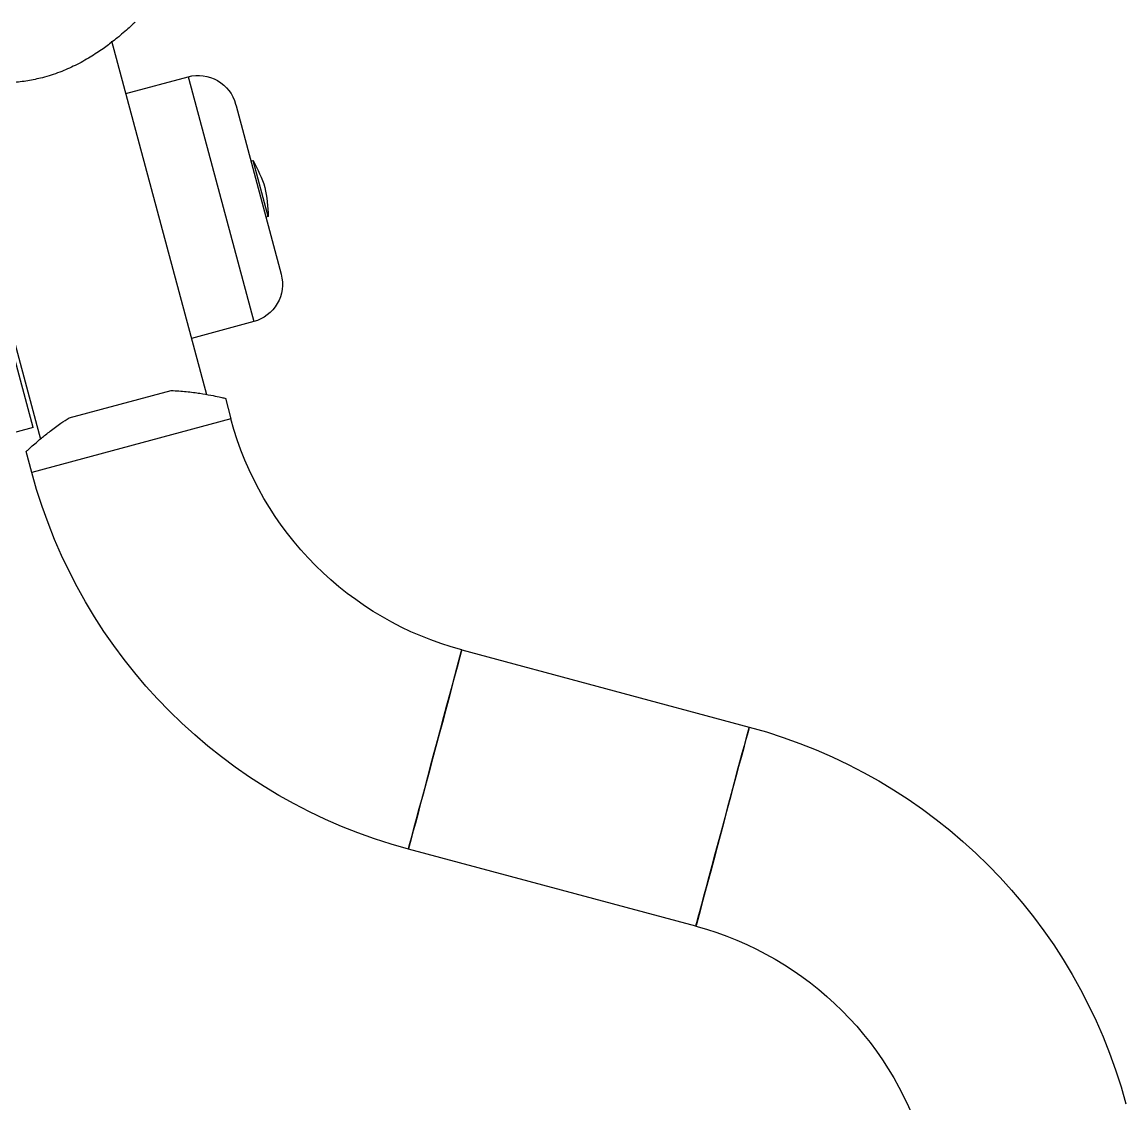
# Model space of a CAD drawing. Header units: millimetres. Extents: x 694231 to 734331, y 4486031 to 4541543.
# Drawn here: x 713339.9629 to 713340.2198, y 4487264.6707 to 4487264.9225 of the extents above; entities that cross this region are included whole.
import ezdxf

# ---------------------------------------------------------------- set-up
doc = ezdxf.new("R2010")
doc.units = ezdxf.units.MM

# ---------------------------------------------------------------- blocks, each defined once
blk = doc.blocks.new('ERER')
at = {"color": 7, "linetype": 'Continuous', "lineweight": 25}
for p, q in [((2598.886948354407, 998.6484233029673), (2598.82002869767, 998.630485816245)), ((2598.832456063476, 998.5841224867816), (2598.899375720576, 998.6020599743943)), ((2598.732355210927, 998.5427967544193), (2598.731060251036, 998.537962178521)), ((2598.778720849221, 998.5303775385032), (2598.732355210927, 998.5427967544193)), ((2598.732665748776, 998.5323610703787), (2598.714010515658, 998.5373579468715)), ((2598.734440248862, 998.5351212455068), (2598.711806410277, 998.4506205498457)), ((2598.732665748776, 998.5323610703787), (2598.714771768646, 998.465556063505)), ((2598.741080916141, 998.5301070351853), (2598.764820485999, 998.5237482984043)), ((2598.777425889198, 998.5255429616528), (2598.778720849221, 998.5303775385032)), ((2598.773078165624, 998.5247719297535), (2598.751036952026, 998.442483728616)), ((2598.78404219217, 998.5077295973817), (2598.769552858234, 998.5116106216326)), ((2598.779909813937, 998.4575167453481), (2598.790407177866, 998.4967073825006)), ((2598.787398413643, 998.4832786267724), (2598.783905491833, 998.4702382272131)), ((2598.787398413643, 998.4832786267724), (2598.786849608287, 998.4834256274013)), ((2598.783356686559, 998.4703852258455), (2598.783905491833, 998.4702382272131)), ((2598.77979914784, 998.4571035868792), (2598.779909813937, 998.4575167453481)), ((2598.754287598992, 998.4546196253191), (2598.768776932928, 998.4507386010682))]:
    blk.add_line(p, q, dxfattribs=at)
at = {"color": 8, "linetype": 'Continuous', "lineweight": 25}
for p, q in [((2598.768936208197, 998.4513332350725), (2598.78404219217, 998.5077295973817)), ((2598.768776932928, 998.4507386010682), (2598.768936208197, 998.4513332350725))]:
    blk.add_line(p, q, dxfattribs=at)
at = {"color": 7, "linetype": 'Continuous', "lineweight": 25, "flags": 128}
for points in [[(2598.899375720576, 998.6020599743943), (2598.89936405111, 998.6021039493447), (2598.899269927269, 998.6024547205749), (2598.899083439982, 998.603150855042), (2598.898806957392, 998.6041818455029), (2598.898445193145, 998.6055321126565), (2598.898003038938, 998.6071812204065), (2598.897487592974, 998.6091040631297), (2598.896906609475, 998.6112715376753), (2598.896269051734, 998.6136507605258), (2598.895584033274, 998.6162057226344), (2598.894862645146, 998.618897662869), (2598.894115163296, 998.6216856975565), (2598.893353519758, 998.6245277530398), (2598.892588816373, 998.6273805010429), (2598.891832739514, 998.6302009493792), (2598.891096973943, 998.6329461062942), (2598.890392394041, 998.6355745546242), (2598.889729782787, 998.6380463826273), (2598.88911932661, 998.6403240597581), (2598.888570048901, 998.6423730820516), (2598.888090423328, 998.6441624249003), (2598.887687745203, 998.645664958261), (2598.887367994629, 998.6468578535449), (2598.8871359898, 998.6477231596147), (2598.88699555446, 998.6482475111056), (2598.886948354407, 998.6484233029673), (2598.886948354407, 998.6484233029673)], [(2598.886948354407, 998.6484233029673), (2598.886960254305, 998.6483792672822), (2598.887054147846, 998.6480285577388), (2598.887240865778, 998.6473323614923), (2598.887517086879, 998.6463013176606), (2598.887879112138, 998.6449511030183), (2598.888321036176, 998.6433020579072), (2598.888836482009, 998.641379214232), (2598.889417465639, 998.6392117406384), (2598.890055253911, 998.6368324560393), (2598.890740041956, 998.6342775556484), (2598.891461660137, 998.6315855528057), (2598.892208880975, 998.628797465607), (2598.892970785771, 998.6259554635562), (2598.893735458083, 998.6231026004648), (2598.894491335699, 998.6202823279207), (2598.895227300628, 998.6175369951827), (2598.895931911604, 998.614908661941), (2598.896594292673, 998.6124368955939), (2598.897204748504, 998.6101592185555), (2598.897754026312, 998.6081101952483), (2598.89823365177, 998.6063208524305), (2598.898636560212, 998.6048182583659), (2598.898956310539, 998.6036253621608), (2598.89918808566, 998.6027601186065), (2598.899328720457, 998.6022355902786), (2598.899375720576, 998.6020599743943), (2598.899375720576, 998.6020599743943)], [(2598.832456063476, 998.5841224867816), (2598.832444394372, 998.5841664626224), (2598.832350270301, 998.5845172339142), (2598.832163782669, 998.585213368474), (2598.831887300178, 998.5862443579211), (2598.831525305893, 998.5875946886656), (2598.831083381954, 998.5892437327628), (2598.830567936121, 998.5911665764382), (2598.829986952376, 998.5933340500626), (2598.829349164466, 998.5957133355521), (2598.828664376191, 998.5982682360046), (2598.82794275801, 998.6009602388473), (2598.827195506197, 998.6037482099439), (2598.826433863021, 998.6065902663175), (2598.82566915952, 998.6094430143514), (2598.824913082316, 998.6122634627802), (2598.824177317091, 998.6150086196027), (2598.823472737073, 998.6176370679635), (2598.822810125819, 998.6201088959666), (2598.822199669873, 998.6223865730358), (2598.821650391818, 998.6244355954218), (2598.821170766015, 998.6262249383323), (2598.820768088465, 998.6277274715387), (2598.820448337892, 998.6289203668226), (2598.82021633247, 998.6297856720636), (2598.820075667192, 998.6303100861318), (2598.82002869767, 998.630485816245), (2598.82002869767, 998.630485816245)], [(2598.82002869767, 998.630485816245), (2598.820040367037, 998.6304418423083), (2598.820134490878, 998.6300910710781), (2598.820320978395, 998.6293949365493), (2598.820597430141, 998.6283638309383), (2598.820959455401, 998.6270136162959), (2598.821401379077, 998.6253645702946), (2598.821916825288, 998.6234417284925), (2598.822497808671, 998.6212742539777), (2598.823135596466, 998.6188949685192), (2598.823820385218, 998.6163400689261), (2598.824542003284, 998.6136480661144), (2598.825289224008, 998.6108599789465), (2598.826051128689, 998.6080179769265), (2598.826815831959, 998.6051652289542), (2598.827571678978, 998.6023448421813), (2598.828307674504, 998.5995996236721), (2598.829012023991, 998.5969712370596), (2598.829674635706, 998.5944994089332), (2598.830285091537, 998.5922217318949), (2598.830834369361, 998.5901727095705), (2598.831313995032, 998.5883833657082), (2598.831716672944, 998.586880833392), (2598.832036423402, 998.5856879381389), (2598.832268428692, 998.5848226319459), (2598.832409063259, 998.5842981036797), (2598.832456063476, 998.5841224867816), (2598.832456063476, 998.5841224867816)]]:
    blk.add_lwpolyline(points, dxfattribs=at)
at = {"color": 7, "linetype": 'Continuous', "lineweight": 25}
for centre, radius, start, end in [((2598.86727160821, 998.7218318800105), 0.07600000000000016, 285.0050957096371, 345.0050955340446), ((2598.86727160821, 998.7218318800105), 0.124000000000001, 285.0050955938888, 345.0050955340448), ((2598.852132888617, 998.510713857987), 0.1239999999999994, 105.0050953733066, 165.0050955339941), ((2598.852132888617, 998.510713857987), 0.07599999999999983, 105.0050957096371, 165.0050955339618), ((2598.781713586355, 998.4990360213376), 0.009000000000000338, 345.005095533293, 75.00509629540774), ((2598.744560635005, 998.4846301266006), 0.04285909028321784, 349.0565010634911, 358.1929403122618), ((2598.746127552582, 998.4904800240374), 0.0428590902832175, 331.8172507922766, 340.9536887441363), ((2598.77110552736, 998.4594321189493), 0.009000000000000338, 255.0050955341793, 345.0050955346911)]:
    blk.add_arc(centre, radius, start, end, dxfattribs=at)
for points, knots in [([(2598.731069232856, 998.5379597727053), (2598.73106666887, 998.5379621911906), (2598.730981016532, 998.5380430155153), (2598.731266824636, 998.537774476689), (2598.731909310074, 998.5371812557264), (2598.733045505812, 998.5361604488471), (2598.734589684102, 998.5348319420809), (2598.736611264625, 998.533206052979), (2598.738812634623, 998.5315735854174), (2598.740428334975, 998.5305289598487), (2598.741080916141, 998.5301070351853)], [0, 0, 0, 0, 0.004380112979528594, 0.146326679819896, 0.2924651072197223, 0.4338471647069324, 0.5786715702240725, 0.7336645350601473, 0.8924270951367387, 1, 1, 1, 1]), ([(2598.764820485999, 998.5237482984043), (2598.766020848208, 998.5238180724568), (2598.768455812004, 998.5239596107563), (2598.771547919156, 998.524387748414), (2598.774151701481, 998.5248409299282), (2598.776021282463, 998.525228753474), (2598.777210392334, 998.525496960318), (2598.777347718754, 998.5255292271739), (2598.777416677324, 998.5255454300764)], [0, 0, 0, 0, 0.1678818850498806, 0.3405525108135339, 0.5084447983372372, 0.6817206314744648, 0.8401752887185435, 0.9999999999999999, 0.9999999999999999, 0.9999999999999999, 0.9999999999999999]), ([(2598.756439017248, 998.4380213255341), (2598.75642524782, 998.4380344275654), (2598.756393765806, 998.4380643860894), (2598.755797832287, 998.4386235764533), (2598.754773160177, 998.4395582642396), (2598.753312607494, 998.4408361655953), (2598.751394214005, 998.4424130368124), (2598.74896656268, 998.4442399975293), (2598.746014102182, 998.4462043483725), (2598.742616682885, 998.448101491163), (2598.738856704898, 998.4497590383994), (2598.73510198783, 998.450959506305), (2598.731405828489, 998.4517344028509), (2598.727975214667, 998.4521346939963), (2598.724651498784, 998.4522541067072), (2598.721410446743, 998.4521504447486), (2598.718292159826, 998.4518645489345), (2598.715393673278, 998.4514560164102), (2598.712922731658, 998.4510127711446), (2598.711183510929, 998.4506531812951), (2598.710210913163, 998.4504375655346), (2598.710181133079, 998.4504305650138), (2598.710168122983, 998.4504275050546)], [0, 0, 0, 0, 0.03799943274842967, 0.0868827969187386, 0.1336836151400663, 0.181657342991257, 0.2322635459283586, 0.284101138028482, 0.3391484911211506, 0.3958943622646792, 0.4486660586611825, 0.5035040326682159, 0.5490414721340577, 0.5959294096536325, 0.641370741898402, 0.6878226032770102, 0.7399485899830989, 0.7933494448413932, 0.8498109544717896, 0.9081968399604848, 0.9598937048140824, 1, 1, 1, 1])]:
    blk.add_open_spline(points, degree=3, knots=knots, dxfattribs=at)

msp = doc.modelspace()

# ---------------------------------------------------------------- block references
at = {"color": 6, "lineweight": 53, "xscale": -1, "rotation": 180}
msp.add_blockref('ERER', (710741.2327867935, 4488263.360474526), dxfattribs=at)

doc.saveas('drawing.dxf')
